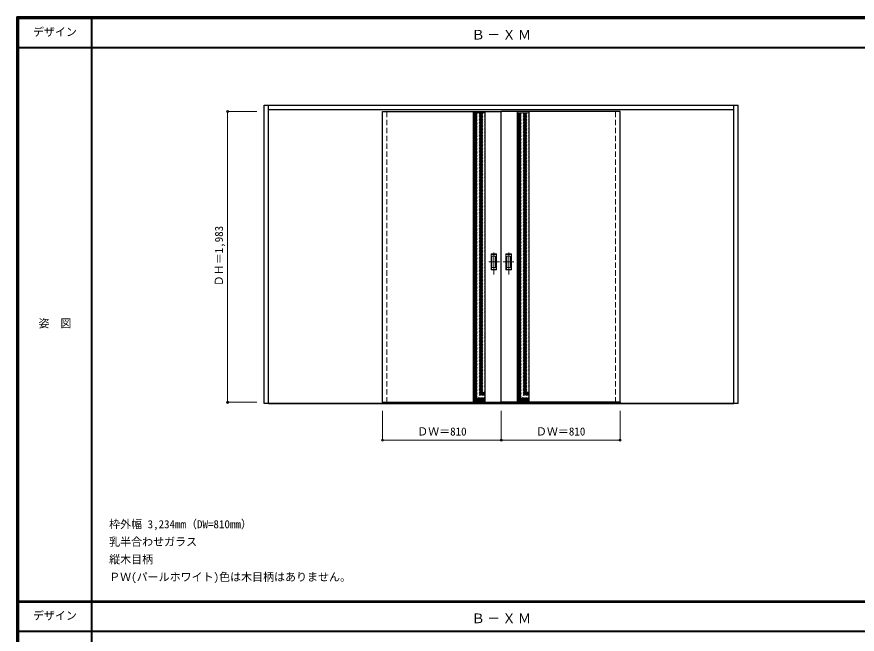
# Model space of a CAD drawing. Units: millimetres, scale not verified. Extents: x -6000 to 5700, y -4307 to 4175.
# Drawn here: x -6000 to -267, y -36 to 4175 of the extents above; entities that cross this region are included whole.
import ezdxf
from ezdxf.enums import TextEntityAlignment as Align

# ---------------------------------------------------------------- set-up
doc = ezdxf.new("R2010")
doc.units = ezdxf.units.MM
doc.header["$LTSCALE"] = 30
doc.header["$PDMODE"] = 32
doc.header["$PDSIZE"] = 15
doc.linetypes.add('CHAIN1', pattern=[8, 5, -1, 1, -1])
doc.linetypes.add('DASHED1', pattern=[1.8, 1.2, -0.6])
for name, color, linetype, lineweight in [('0-2_扉', 3, 'Continuous', 25), ('0-3_仕上げ', 3, 'Continuous', 25), ('0-4_枠', 3, 'Continuous', 25), ('0-6_引手', 7, 'Continuous', 18), ('0-A_文字', 7, 'Continuous', 18), ('0-B_寸法', 7, 'Continuous', 9), ('0-C_ハッチ', 4, 'DASHED1', 9), ('F-1_枠', 6, 'Continuous', 40), ('F-A_文字', 7, 'Continuous', 18)]:
    doc.layers.add(name, color=color, linetype=linetype, lineweight=lineweight)
doc.styles.add('ＭＳ ゴシック', font='')
doc.styles.get('ＭＳ ゴシック').set_extended_font_data('MS Gothic')

msp = doc.modelspace()

# ---------------------------------------------------------------- linework, layer by layer
at = {"layer": '0-2_扉', "color": 4, "linetype": 'DASHED1', "lineweight": 9}
for p, q in [((-3505, 1545.5), (-3505, 3543)), ((-3475, 1545.5), (-3475, 3543)), ((-3475, 1546), (-3475, 3529)), ((-1915, 1545.5), (-1915, 3543)), ((-1915, 1546), (-1915, 3529)), ((-1885, 1545.5), (-1885, 3543))]:
    msp.add_line(p, q, dxfattribs=at)
at = {"layer": '0-2_扉'}
for p, q in [((-3505, 1546), (-3505, 3529)), ((-3505, 3529), (-2695, 3529)), ((-2695, 1546), (-2695, 3529)), ((-1885, 3529), (-2695, 3529)), ((-1885, 1546), (-1885, 3529)), ((-3505, 1546), (-2695, 1546)), ((-3505, 1546), (-3505, 1538)), ((-3505, 1538), (-3475, 1538)), ((-3475, 1546), (-3475, 1538)), ((-1885, 1546), (-2695, 1546)), ((-1915, 1546), (-1915, 1538)), ((-1915, 1538), (-1885, 1538)), ((-1885, 1546), (-1885, 1538))]:
    msp.add_line(p, q, dxfattribs=at)
at = {"layer": '0-3_仕上げ'}
for p, q in [((-2885, 1546), (-2885, 3529)), ((-2805, 1546), (-2805, 3529)), ((-2585, 1546), (-2585, 3529)), ((-2505, 1546), (-2505, 3529))]:
    msp.add_line(p, q, dxfattribs=at)
at = {"layer": '0-3_仕上げ', "color": 7, "lineweight": 18}
for p, q in [((-2885, 3521), (-2805, 3521)), ((-2505, 3521), (-2585, 3521)), ((-2885, 1554), (-2805, 1554)), ((-2505, 1554), (-2585, 1554))]:
    msp.add_line(p, q, dxfattribs=at)
at = {"layer": '0-4_枠'}
for p, q in [((-4312, 1538), (-4312, 3573)), ((-4312, 3573), (-1078, 3573)), ((-4282, 1538), (-4282, 3573)), ((-1108, 1538), (-1108, 3573)), ((-1078, 1538), (-1078, 3573)), ((-4282, 3543), (-1108, 3543)), ((-4282, 1538), (-4312, 1538)), ((-4282, 1541), (-1108, 1541)), ((-4282, 1538), (-1108, 1538)), ((-1078, 1538), (-1108, 1538))]:
    msp.add_line(p, q, dxfattribs=at)
at = {"layer": '0-6_引手', "linetype": 'CHAIN1'}
for p, q in [((-2746, 2418.27), (-2746, 2589.12)), ((-2644, 2418.27), (-2644, 2589.12)), ((-2707.93, 2503.5), (-2780.44, 2503.5)), ((-2682.07, 2503.5), (-2609.56, 2503.5))]:
    msp.add_line(p, q, dxfattribs=at)
at = {"layer": '0-6_引手'}
for p, q in [((-2765, 2448.5), (-2765, 2558.5)), ((-2758.5, 2464.5), (-2758.5, 2542.5)), ((-2733.5, 2542.5), (-2758.5, 2542.5)), ((-2733.5, 2464.5), (-2733.5, 2542.5)), ((-2656.5, 2464.5), (-2656.5, 2542.5)), ((-2656.5, 2542.5), (-2631.5, 2542.5)), ((-2631.5, 2464.5), (-2631.5, 2542.5)), ((-2625, 2448.5), (-2625, 2558.5)), ((-2727, 2448.5), (-2765, 2448.5)), ((-2733.5, 2464.5), (-2758.5, 2464.5)), ((-2663, 2448.5), (-2625, 2448.5)), ((-2656.5, 2464.5), (-2631.5, 2464.5))]:
    msp.add_line(p, q, dxfattribs=at)
at = {"layer": '0-6_引手', "linetype": 'DASHED1'}
for p, q in [((-2730, 2554.5), (-2762, 2554.5)), ((-2730, 2452.5), (-2730, 2554.5)), ((-2660, 2554.5), (-2628, 2554.5)), ((-2660, 2452.5), (-2660, 2554.5))]:
    msp.add_line(p, q, dxfattribs=at)
at = {"layer": '0-6_引手'}
for points in [[(-2727, 2448.5), (-2727, 2558.5), (-2765, 2558.5)], [(-2663, 2448.5), (-2663, 2558.5), (-2625, 2558.5)]]:
    msp.add_lwpolyline(points, dxfattribs=at)
at = {"layer": '0-6_引手', "linetype": 'DASHED1'}
for points in [[(-2730, 2452.5), (-2762, 2452.5), (-2762, 2554.5)], [(-2660, 2452.5), (-2628, 2452.5), (-2628, 2554.5)]]:
    msp.add_lwpolyline(points, dxfattribs=at)
at = {"layer": '0-B_寸法', "color": 4}
for p, q in [((-4562, 3529), (-4562, 1546)), ((-4562, 3529), (-4362, 3529)), ((-4562, 1546), (-4362, 1546)), ((-3505, 1288), (-3505, 1488)), ((-2695, 1288), (-2695, 1488)), ((-1885, 1288), (-1885, 1488)), ((-3505, 1288), (-1885, 1288))]:
    msp.add_line(p, q, dxfattribs=at)
at = {"layer": '0-B_寸法'}
for p in [(-4562, 3529), (-4562, 1546), (-3505, 1288), (-2695, 1288), (-1885, 1288)]:
    msp.add_point(p, dxfattribs=at)
at = {"layer": '0-C_ハッチ'}
for p, q in [((-2885, 3513.19), (-2877.19, 3521)), ((-2885, 3503.29), (-2867.29, 3521)), ((-2885, 3493.39), (-2857.39, 3521)), ((-2885, 3483.49), (-2847.49, 3521)), ((-2885, 3473.59), (-2837.59, 3521)), ((-2885, 3463.69), (-2827.69, 3521)), ((-2885, 3453.79), (-2817.79, 3521)), ((-2885, 3443.89), (-2807.89, 3521)), ((-2885, 3433.99), (-2805, 3513.99)), ((-2885, 3424.09), (-2805, 3504.09)), ((-2585, 3513.19), (-2577.19, 3521)), ((-2585, 3503.29), (-2567.29, 3521)), ((-2585, 3493.39), (-2557.39, 3521)), ((-2585, 3483.49), (-2547.49, 3521)), ((-2585, 3473.59), (-2537.59, 3521)), ((-2585, 3463.69), (-2527.69, 3521)), ((-2585, 3453.79), (-2517.79, 3521)), ((-2585, 3443.89), (-2507.89, 3521)), ((-2585, 3433.99), (-2505, 3513.99)), ((-2585, 3424.09), (-2505, 3504.09)), ((-2885, 3414.19), (-2805, 3494.19)), ((-2885, 3404.29), (-2805, 3484.29)), ((-2885, 3394.39), (-2805, 3474.39)), ((-2885, 3384.5), (-2805, 3464.5)), ((-2885, 3374.6), (-2805, 3454.6)), ((-2885, 3364.7), (-2805, 3444.7)), ((-2585, 3414.19), (-2505, 3494.19)), ((-2585, 3404.29), (-2505, 3484.29)), ((-2585, 3394.39), (-2505, 3474.39)), ((-2585, 3384.5), (-2505, 3464.5)), ((-2585, 3374.6), (-2505, 3454.6)), ((-2585, 3364.7), (-2505, 3444.7)), ((-2885, 3354.8), (-2805, 3434.8)), ((-2885, 3344.9), (-2805, 3424.9)), ((-2885, 3335), (-2805, 3415)), ((-2885, 3325.1), (-2805, 3405.1)), ((-2885, 3315.2), (-2805, 3395.2)), ((-2885, 3305.3), (-2805, 3385.3)), ((-2585, 3354.8), (-2505, 3434.8)), ((-2585, 3344.9), (-2505, 3424.9)), ((-2585, 3335), (-2505, 3415)), ((-2585, 3325.1), (-2505, 3405.1)), ((-2585, 3315.2), (-2505, 3395.2)), ((-2585, 3305.3), (-2505, 3385.3)), ((-2885, 3295.4), (-2805, 3375.4)), ((-2885, 3285.5), (-2805, 3365.5)), ((-2885, 3275.6), (-2805, 3355.6)), ((-2885, 3265.7), (-2805, 3345.7)), ((-2885, 3255.8), (-2805, 3335.8)), ((-2885, 3245.9), (-2805, 3325.9)), ((-2585, 3295.4), (-2505, 3375.4)), ((-2585, 3285.5), (-2505, 3365.5)), ((-2585, 3275.6), (-2505, 3355.6)), ((-2585, 3265.7), (-2505, 3345.7)), ((-2585, 3255.8), (-2505, 3335.8)), ((-2585, 3245.9), (-2505, 3325.9)), ((-2885, 3236), (-2805, 3316)), ((-2885, 3226.1), (-2805, 3306.1)), ((-2885, 3216.2), (-2805, 3296.2)), ((-2885, 3206.3), (-2805, 3286.3)), ((-2885, 3196.41), (-2805, 3276.41)), ((-2585, 3236), (-2505, 3316)), ((-2585, 3226.1), (-2505, 3306.1)), ((-2585, 3216.2), (-2505, 3296.2)), ((-2585, 3206.3), (-2505, 3286.3)), ((-2585, 3196.41), (-2505, 3276.41)), ((-2885, 3186.51), (-2805, 3266.51)), ((-2885, 3176.61), (-2805, 3256.61)), ((-2885, 3166.71), (-2805, 3246.71)), ((-2885, 3156.81), (-2805, 3236.81)), ((-2885, 3146.91), (-2805, 3226.91)), ((-2885, 3137.01), (-2805, 3217.01)), ((-2585, 3186.51), (-2505, 3266.51)), ((-2585, 3176.61), (-2505, 3256.61)), ((-2585, 3166.71), (-2505, 3246.71)), ((-2585, 3156.81), (-2505, 3236.81)), ((-2585, 3146.91), (-2505, 3226.91)), ((-2585, 3137.01), (-2505, 3217.01)), ((-2885, 3127.11), (-2805, 3207.11)), ((-2885, 3117.21), (-2805, 3197.21)), ((-2885, 3107.31), (-2805, 3187.31)), ((-2885, 3097.41), (-2805, 3177.41)), ((-2885, 3087.51), (-2805, 3167.51)), ((-2885, 3077.61), (-2805, 3157.61)), ((-2585, 3127.11), (-2505, 3207.11)), ((-2585, 3117.21), (-2505, 3197.21)), ((-2585, 3107.31), (-2505, 3187.31)), ((-2585, 3097.41), (-2505, 3177.41)), ((-2585, 3087.51), (-2505, 3167.51)), ((-2585, 3077.61), (-2505, 3157.61)), ((-2885, 3067.71), (-2805, 3147.71)), ((-2885, 3057.81), (-2805, 3137.81)), ((-2885, 3047.91), (-2805, 3127.91)), ((-2885, 3038.01), (-2805, 3118.01)), ((-2885, 3028.11), (-2805, 3108.11)), ((-2885, 3018.21), (-2805, 3098.21)), ((-2585, 3067.71), (-2505, 3147.71)), ((-2585, 3057.81), (-2505, 3137.81)), ((-2585, 3047.91), (-2505, 3127.91)), ((-2585, 3038.01), (-2505, 3118.01)), ((-2585, 3028.11), (-2505, 3108.11)), ((-2585, 3018.21), (-2505, 3098.21)), ((-2885, 3008.31), (-2805, 3088.31)), ((-2885, 2998.42), (-2805, 3078.42)), ((-2885, 2988.52), (-2805, 3068.52)), ((-2885, 2978.62), (-2805, 3058.62)), ((-2885, 2968.72), (-2805, 3048.72)), ((-2885, 2958.82), (-2805, 3038.82)), ((-2585, 3008.31), (-2505, 3088.31)), ((-2585, 2998.42), (-2505, 3078.42)), ((-2585, 2988.52), (-2505, 3068.52)), ((-2585, 2978.62), (-2505, 3058.62)), ((-2585, 2968.72), (-2505, 3048.72)), ((-2585, 2958.82), (-2505, 3038.82)), ((-2885, 2948.92), (-2805, 3028.92)), ((-2885, 2939.02), (-2805, 3019.02)), ((-2885, 2929.12), (-2805, 3009.12)), ((-2885, 2919.22), (-2805, 2999.22)), ((-2885, 2909.32), (-2805, 2989.32)), ((-2585, 2948.92), (-2505, 3028.92)), ((-2585, 2939.02), (-2505, 3019.02)), ((-2585, 2929.12), (-2505, 3009.12)), ((-2585, 2919.22), (-2505, 2999.22)), ((-2585, 2909.32), (-2505, 2989.32)), ((-2885, 2899.42), (-2805, 2979.42)), ((-2885, 2889.52), (-2805, 2969.52)), ((-2885, 2879.62), (-2805, 2959.62)), ((-2885, 2869.72), (-2805, 2949.72)), ((-2885, 2859.82), (-2805, 2939.82)), ((-2885, 2849.92), (-2805, 2929.92)), ((-2585, 2899.42), (-2505, 2979.42)), ((-2585, 2889.52), (-2505, 2969.52)), ((-2585, 2879.62), (-2505, 2959.62)), ((-2585, 2869.72), (-2505, 2949.72)), ((-2585, 2859.82), (-2505, 2939.82)), ((-2585, 2849.92), (-2505, 2929.92)), ((-2885, 2840.02), (-2805, 2920.02)), ((-2885, 2830.12), (-2805, 2910.12)), ((-2885, 2820.22), (-2805, 2900.22)), ((-2885, 2810.32), (-2805, 2890.32)), ((-2885, 2800.43), (-2805, 2880.43)), ((-2885, 2790.53), (-2805, 2870.53)), ((-2585, 2840.02), (-2505, 2920.02)), ((-2585, 2830.12), (-2505, 2910.12)), ((-2585, 2820.22), (-2505, 2900.22)), ((-2585, 2810.32), (-2505, 2890.32)), ((-2585, 2800.43), (-2505, 2880.43)), ((-2585, 2790.53), (-2505, 2870.53)), ((-2885, 2780.63), (-2805, 2860.63)), ((-2885, 2770.73), (-2805, 2850.73)), ((-2885, 2760.83), (-2805, 2840.83)), ((-2885, 2750.93), (-2805, 2830.93)), ((-2885, 2741.03), (-2805, 2821.03)), ((-2885, 2731.13), (-2805, 2811.13)), ((-2585, 2780.63), (-2505, 2860.63)), ((-2585, 2770.73), (-2505, 2850.73)), ((-2585, 2760.83), (-2505, 2840.83)), ((-2585, 2750.93), (-2505, 2830.93)), ((-2585, 2741.03), (-2505, 2821.03)), ((-2585, 2731.13), (-2505, 2811.13)), ((-2885, 2721.23), (-2805, 2801.23)), ((-2885, 2711.33), (-2805, 2791.33)), ((-2885, 2701.43), (-2805, 2781.43)), ((-2885, 2691.53), (-2805, 2771.53)), ((-2885, 2681.63), (-2805, 2761.63)), ((-2585, 2721.23), (-2505, 2801.23)), ((-2585, 2711.33), (-2505, 2791.33)), ((-2585, 2701.43), (-2505, 2781.43)), ((-2585, 2691.53), (-2505, 2771.53)), ((-2585, 2681.63), (-2505, 2761.63)), ((-2885, 2671.73), (-2805, 2751.73)), ((-2885, 2661.83), (-2805, 2741.83)), ((-2885, 2651.93), (-2805, 2731.93)), ((-2885, 2642.03), (-2805, 2722.03)), ((-2885, 2632.13), (-2805, 2712.13)), ((-2885, 2622.23), (-2805, 2702.23)), ((-2585, 2671.73), (-2505, 2751.73)), ((-2585, 2661.83), (-2505, 2741.83)), ((-2585, 2651.93), (-2505, 2731.93)), ((-2585, 2642.03), (-2505, 2722.03)), ((-2585, 2632.13), (-2505, 2712.13)), ((-2585, 2622.23), (-2505, 2702.23)), ((-2885, 2612.33), (-2805, 2692.33)), ((-2885, 2602.44), (-2805, 2682.44)), ((-2885, 2592.54), (-2805, 2672.54)), ((-2885, 2582.64), (-2805, 2662.64)), ((-2885, 2572.74), (-2805, 2652.74)), ((-2885, 2562.84), (-2805, 2642.84)), ((-2585, 2612.33), (-2505, 2692.33)), ((-2585, 2602.44), (-2505, 2682.44)), ((-2585, 2592.54), (-2505, 2672.54)), ((-2585, 2582.64), (-2505, 2662.64)), ((-2585, 2572.74), (-2505, 2652.74)), ((-2585, 2562.84), (-2505, 2642.84)), ((-2885, 2552.94), (-2805, 2632.94)), ((-2885, 2543.04), (-2805, 2623.04)), ((-2885, 2533.14), (-2805, 2613.14)), ((-2885, 2523.24), (-2805, 2603.24)), ((-2885, 2513.34), (-2805, 2593.34)), ((-2885, 2503.44), (-2805, 2583.44)), ((-2585, 2552.94), (-2505, 2632.94)), ((-2585, 2543.04), (-2505, 2623.04)), ((-2585, 2533.14), (-2505, 2613.14)), ((-2585, 2523.24), (-2505, 2603.24)), ((-2585, 2513.34), (-2505, 2593.34)), ((-2585, 2503.44), (-2505, 2583.44)), ((-2885, 2493.54), (-2805, 2573.54)), ((-2885, 2483.64), (-2805, 2563.64)), ((-2885, 2473.74), (-2805, 2553.74)), ((-2885, 2463.84), (-2805, 2543.84)), ((-2885, 2453.94), (-2805, 2533.94)), ((-2885, 2444.04), (-2805, 2524.04)), ((-2585, 2493.54), (-2505, 2573.54)), ((-2585, 2483.64), (-2505, 2563.64)), ((-2585, 2473.74), (-2505, 2553.74)), ((-2585, 2463.84), (-2505, 2543.84)), ((-2585, 2453.94), (-2505, 2533.94)), ((-2585, 2444.04), (-2505, 2524.04)), ((-2885, 2434.14), (-2805, 2514.14)), ((-2885, 2424.24), (-2805, 2504.24)), ((-2885, 2414.34), (-2805, 2494.34)), ((-2885, 2404.45), (-2805, 2484.45)), ((-2885, 2394.55), (-2805, 2474.55)), ((-2585, 2434.14), (-2505, 2514.14)), ((-2585, 2424.24), (-2505, 2504.24)), ((-2585, 2414.34), (-2505, 2494.34)), ((-2585, 2404.45), (-2505, 2484.45)), ((-2585, 2394.55), (-2505, 2474.55)), ((-2885, 2384.65), (-2805, 2464.65)), ((-2885, 2374.75), (-2805, 2454.75)), ((-2885, 2364.85), (-2805, 2444.85)), ((-2885, 2354.95), (-2805, 2434.95)), ((-2885, 2345.05), (-2805, 2425.05)), ((-2885, 2335.15), (-2805, 2415.15)), ((-2585, 2384.65), (-2505, 2464.65)), ((-2585, 2374.75), (-2505, 2454.75)), ((-2585, 2364.85), (-2505, 2444.85)), ((-2585, 2354.95), (-2505, 2434.95)), ((-2585, 2345.05), (-2505, 2425.05)), ((-2585, 2335.15), (-2505, 2415.15)), ((-2885, 2325.25), (-2805, 2405.25)), ((-2885, 2315.35), (-2805, 2395.35)), ((-2885, 2305.45), (-2805, 2385.45)), ((-2885, 2295.55), (-2805, 2375.55)), ((-2885, 2285.65), (-2805, 2365.65)), ((-2885, 2275.75), (-2805, 2355.75)), ((-2585, 2325.25), (-2505, 2405.25)), ((-2585, 2315.35), (-2505, 2395.35)), ((-2585, 2305.45), (-2505, 2385.45)), ((-2585, 2295.55), (-2505, 2375.55)), ((-2585, 2285.65), (-2505, 2365.65)), ((-2585, 2275.75), (-2505, 2355.75)), ((-2885, 2265.85), (-2805, 2345.85)), ((-2885, 2255.95), (-2805, 2335.95)), ((-2885, 2246.05), (-2805, 2326.05)), ((-2885, 2236.15), (-2805, 2316.15)), ((-2885, 2226.25), (-2805, 2306.25)), ((-2885, 2216.36), (-2805, 2296.36)), ((-2585, 2265.85), (-2505, 2345.85)), ((-2585, 2255.95), (-2505, 2335.95)), ((-2585, 2246.05), (-2505, 2326.05)), ((-2585, 2236.15), (-2505, 2316.15)), ((-2585, 2226.25), (-2505, 2306.25)), ((-2585, 2216.36), (-2505, 2296.36)), ((-2885, 2206.46), (-2805, 2286.46)), ((-2885, 2196.56), (-2805, 2276.56)), ((-2885, 2186.66), (-2805, 2266.66)), ((-2885, 2176.76), (-2805, 2256.76)), ((-2885, 2166.86), (-2805, 2246.86)), ((-2885, 2156.96), (-2805, 2236.96)), ((-2585, 2206.46), (-2505, 2286.46)), ((-2585, 2196.56), (-2505, 2276.56)), ((-2585, 2186.66), (-2505, 2266.66)), ((-2585, 2176.76), (-2505, 2256.76)), ((-2585, 2166.86), (-2505, 2246.86)), ((-2585, 2156.96), (-2505, 2236.96)), ((-2885, 2147.06), (-2805, 2227.06)), ((-2885, 2137.16), (-2805, 2217.16)), ((-2885, 2127.26), (-2805, 2207.26)), ((-2885, 2117.36), (-2805, 2197.36)), ((-2885, 2107.46), (-2805, 2187.46)), ((-2585, 2147.06), (-2505, 2227.06)), ((-2585, 2137.16), (-2505, 2217.16)), ((-2585, 2127.26), (-2505, 2207.26)), ((-2585, 2117.36), (-2505, 2197.36)), ((-2585, 2107.46), (-2505, 2187.46)), ((-2885, 2097.56), (-2805, 2177.56)), ((-2885, 2087.66), (-2805, 2167.66)), ((-2885, 2077.76), (-2805, 2157.76)), ((-2885, 2067.86), (-2805, 2147.86)), ((-2885, 2057.96), (-2805, 2137.96)), ((-2885, 2048.06), (-2805, 2128.06)), ((-2585, 2097.56), (-2505, 2177.56)), ((-2585, 2087.66), (-2505, 2167.66)), ((-2585, 2077.76), (-2505, 2157.76)), ((-2585, 2067.86), (-2505, 2147.86)), ((-2585, 2057.96), (-2505, 2137.96)), ((-2585, 2048.06), (-2505, 2128.06)), ((-2885, 2038.16), (-2805, 2118.16)), ((-2885, 2028.26), (-2805, 2108.26)), ((-2885, 2018.37), (-2805, 2098.37)), ((-2885, 2008.47), (-2805, 2088.47)), ((-2885, 1998.57), (-2805, 2078.57)), ((-2885, 1988.67), (-2805, 2068.67)), ((-2585, 2038.16), (-2505, 2118.16)), ((-2585, 2028.26), (-2505, 2108.26)), ((-2585, 2018.37), (-2505, 2098.37)), ((-2585, 2008.47), (-2505, 2088.47)), ((-2585, 1998.57), (-2505, 2078.57)), ((-2585, 1988.67), (-2505, 2068.67)), ((-2885, 1978.77), (-2805, 2058.77)), ((-2885, 1968.87), (-2805, 2048.87)), ((-2885, 1958.97), (-2805, 2038.97)), ((-2885, 1949.07), (-2805, 2029.07)), ((-2885, 1939.17), (-2805, 2019.17)), ((-2885, 1929.27), (-2805, 2009.27)), ((-2585, 1978.77), (-2505, 2058.77)), ((-2585, 1968.87), (-2505, 2048.87)), ((-2585, 1958.97), (-2505, 2038.97)), ((-2585, 1949.07), (-2505, 2029.07)), ((-2585, 1939.17), (-2505, 2019.17)), ((-2585, 1929.27), (-2505, 2009.27)), ((-2885, 1919.37), (-2805, 1999.37)), ((-2885, 1909.47), (-2805, 1989.47)), ((-2885, 1899.57), (-2805, 1979.57)), ((-2885, 1889.67), (-2805, 1969.67)), ((-2885, 1879.77), (-2805, 1959.77)), ((-2885, 1869.87), (-2805, 1949.87)), ((-2585, 1919.37), (-2505, 1999.37)), ((-2585, 1909.47), (-2505, 1989.47)), ((-2585, 1899.57), (-2505, 1979.57)), ((-2585, 1889.67), (-2505, 1969.67)), ((-2585, 1879.77), (-2505, 1959.77)), ((-2585, 1869.87), (-2505, 1949.87)), ((-2885, 1859.97), (-2805, 1939.97)), ((-2885, 1850.07), (-2805, 1930.07)), ((-2885, 1840.17), (-2805, 1920.17)), ((-2885, 1830.27), (-2805, 1910.27)), ((-2885, 1820.38), (-2805, 1900.38)), ((-2585, 1859.97), (-2505, 1939.97)), ((-2585, 1850.07), (-2505, 1930.07)), ((-2585, 1840.17), (-2505, 1920.17)), ((-2585, 1830.27), (-2505, 1910.27)), ((-2585, 1820.38), (-2505, 1900.38)), ((-2885, 1810.48), (-2805, 1890.48)), ((-2885, 1800.58), (-2805, 1880.58)), ((-2885, 1790.68), (-2805, 1870.68)), ((-2885, 1780.78), (-2805, 1860.78)), ((-2885, 1770.88), (-2805, 1850.88)), ((-2885, 1760.98), (-2805, 1840.98)), ((-2585, 1810.48), (-2505, 1890.48)), ((-2585, 1800.58), (-2505, 1880.58)), ((-2585, 1790.68), (-2505, 1870.68)), ((-2585, 1780.78), (-2505, 1860.78)), ((-2585, 1770.88), (-2505, 1850.88)), ((-2585, 1760.98), (-2505, 1840.98)), ((-2885, 1751.08), (-2805, 1831.08)), ((-2885, 1741.18), (-2805, 1821.18)), ((-2885, 1731.28), (-2805, 1811.28)), ((-2885, 1721.38), (-2805, 1801.38)), ((-2885, 1711.48), (-2805, 1791.48)), ((-2885, 1701.58), (-2805, 1781.58)), ((-2585, 1751.08), (-2505, 1831.08)), ((-2585, 1741.18), (-2505, 1821.18)), ((-2585, 1731.28), (-2505, 1811.28)), ((-2585, 1721.38), (-2505, 1801.38)), ((-2585, 1711.48), (-2505, 1791.48)), ((-2585, 1701.58), (-2505, 1781.58)), ((-2885, 1691.68), (-2805, 1771.68)), ((-2885, 1681.78), (-2805, 1761.78)), ((-2885, 1671.88), (-2805, 1751.88)), ((-2885, 1661.98), (-2805, 1741.98)), ((-2885, 1652.08), (-2805, 1732.08)), ((-2885, 1642.18), (-2805, 1722.18)), ((-2585, 1691.68), (-2505, 1771.68)), ((-2585, 1681.78), (-2505, 1761.78)), ((-2585, 1671.88), (-2505, 1751.88)), ((-2585, 1661.98), (-2505, 1741.98)), ((-2585, 1652.08), (-2505, 1732.08)), ((-2585, 1642.18), (-2505, 1722.18)), ((-2885, 1632.28), (-2805, 1712.28)), ((-2885, 1622.39), (-2805, 1702.39)), ((-2885, 1612.49), (-2805, 1692.49)), ((-2885, 1602.59), (-2805, 1682.59)), ((-2885, 1592.69), (-2805, 1672.69)), ((-2885, 1582.79), (-2805, 1662.79)), ((-2585, 1632.28), (-2505, 1712.28)), ((-2585, 1622.39), (-2505, 1702.39)), ((-2585, 1612.49), (-2505, 1692.49)), ((-2585, 1602.59), (-2505, 1682.59)), ((-2585, 1592.69), (-2505, 1672.69)), ((-2585, 1582.79), (-2505, 1662.79)), ((-2885, 1572.89), (-2805, 1652.89)), ((-2885, 1562.99), (-2805, 1642.99)), ((-2884.09, 1554), (-2805, 1633.09)), ((-2874.19, 1554), (-2805, 1623.19)), ((-2864.29, 1554), (-2805, 1613.29)), ((-2585, 1572.89), (-2505, 1652.89)), ((-2585, 1562.99), (-2505, 1642.99)), ((-2584.09, 1554), (-2505, 1633.09)), ((-2574.19, 1554), (-2505, 1623.19)), ((-2564.29, 1554), (-2505, 1613.29)), ((-2854.39, 1554), (-2805, 1603.39)), ((-2844.49, 1554), (-2805, 1593.49)), ((-2834.59, 1554), (-2805, 1583.59)), ((-2824.69, 1554), (-2805, 1573.69)), ((-2814.79, 1554), (-2805, 1563.79)), ((-2554.39, 1554), (-2505, 1603.39)), ((-2544.49, 1554), (-2505, 1593.49)), ((-2534.59, 1554), (-2505, 1583.59)), ((-2524.69, 1554), (-2505, 1573.69)), ((-2514.79, 1554), (-2505, 1563.79))]:
    msp.add_line(p, q, dxfattribs=at)
at = {"layer": 'F-1_枠'}
for p, q in [((-6000, 4175), (5700, 4175)), ((-6000, 4175), (-6000, -4205)), ((-6000, 4170), (5700, 4170)), ((-6000, 4165), (5700, 4165)), ((-5995, 4175), (-5995, -4205)), ((-5990, 4175), (-5990, -4205)), ((-5490, 4175), (-5490, -3790)), ((-6000, 3965), (5700, 3965)), ((-6000, 190.5), (5700, 190.5)), ((-6000, 187.5), (5700, 187.5)), ((-6000, 184.5), (5700, 184.5)), ((-6000, -15.5), (5700, -15.5))]:
    msp.add_line(p, q, dxfattribs=at)

# ---------------------------------------------------------------- texts
at = {"layer": '0-A_文字', "style": 'ＭＳ ゴシック'}
for s, p in [('枠外幅 3,234mm（DW=810mm）', (-5370, 670.5)), ('乳半合わせガラス', (-5370, 550.5)), ('縦木目柄', (-5370, 430.5)), ('ＰＷ(パールホワイト)色は木目柄はありません。', (-5370, 310.5))]:
    msp.add_text(s, height=54.99, dxfattribs=at).set_placement(p, align=Align.BOTTOM_LEFT)
at = {"layer": '0-A_文字', "char_height": 65.98, "attachment_point": 7, "style": 'ＭＳ ゴシック'}
for insert in [(-2897.5, 4020), (-2897.5, 39.5)]:
    msp.add_mtext('\\T1.17;Ｂ－ＸＭ', dxfattribs=dict(at, insert=insert))
at = {"layer": '0-B_寸法', "style": 'ＭＳ ゴシック'}
msp.add_text('ＤＨ＝1,983', height=54.99, rotation=90, dxfattribs=at).set_placement((-4577, 2337.25), align=Align.BOTTOM_LEFT)
for p in [(-3268.75, 1303), (-2458.75, 1303)]:
    msp.add_text('ＤＷ＝810', height=54.99, dxfattribs=at).set_placement(p, align=Align.BOTTOM_LEFT)
at = {"layer": 'F-A_文字', "style": 'ＭＳ ゴシック'}
for s, p in [('デザイン', (-5890, 4027.5)), ('姿\u3000図', (-5852.5, 2040.25)), ('デザイン', (-5890, 47))]:
    msp.add_text(s, height=54.99, dxfattribs=at).set_placement(p, align=Align.BOTTOM_LEFT)

doc.saveas('drawing.dxf')
